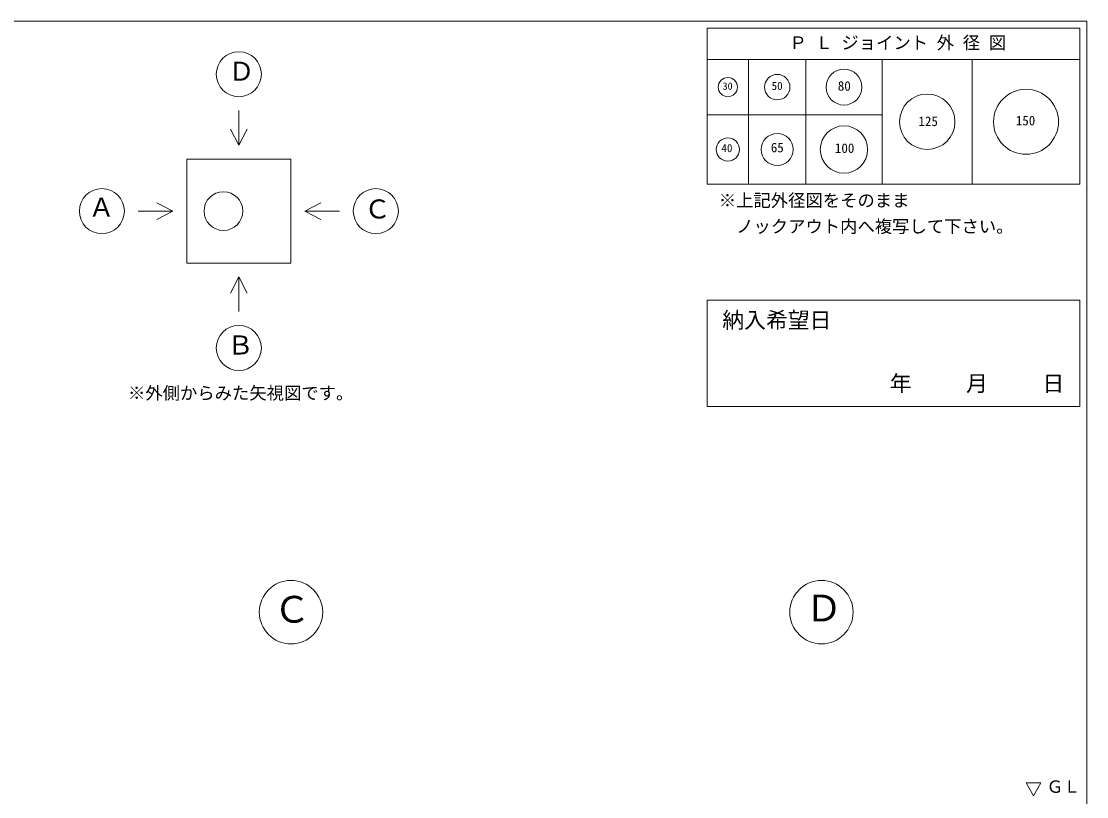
# Model space of a CAD drawing. Units: millimetres, scale not verified. Extents: x -6420 to 6420, y -3059 to 3059.
# Drawn here: x 2323 to 6420, y 75 to 3059 of the extents above; entities that cross this region are included whole.
import ezdxf
from ezdxf.enums import TextEntityAlignment as Align

# ---------------------------------------------------------------- set-up
doc = ezdxf.new("R2010")
doc.units = ezdxf.units.MM
doc.header["$LTSCALE"] = 20
for name, color, linetype, lineweight in [('0-2_waku', 7, 'Continuous', 18), ('0-3_gaikei', 7, 'Continuous', 18), ('0-5_sunpou', 7, 'Continuous', 5), ('0-D_文字１', 7, 'Continuous', 18)]:
    doc.layers.add(name, color=color, linetype=linetype, lineweight=lineweight)
doc.styles.add('ＭＳ ゴシック', font='')
doc.styles.get('ＭＳ ゴシック').set_extended_font_data('MS Gothic')

msp = doc.modelspace()

# ---------------------------------------------------------------- linework, layer by layer
at = {"layer": '0-2_waku'}
for p, q in [((4960, 3032.54), (4960, 2432.54)), ((4960, 3032.54), (6393.33, 3032.54)), ((4960, 3032.54), (6393.33, 3032.54)), ((4960, 3032.54), (6393.33, 3032.54)), ((4960, 3032.54), (4960, 2432.54)), ((4960, 3032.54), (6393.33, 3032.54)), ((4960, 3032.54), (6393.33, 3032.54)), ((4960, 3032.54), (6393.33, 3032.54)), ((6393.33, 3032.54), (6393.33, 2432.54)), ((6393.33, 3032.54), (6393.33, 2432.54)), ((6420, 3059.2), (6420, -2640.8)), ((6420, 3059.2), (6420, -2640.8)), ((4960, 2912.54), (6393.33, 2912.54)), ((5120, 2912.54), (5120, 2432.54)), ((5340, 2912.54), (5340, 2432.54)), ((5633.33, 2912.54), (5633.33, 2432.54)), ((5980, 2912.54), (5980, 2432.54)), ((4960, 2699.2), (5633.33, 2699.2)), ((6420, 2702.95), (6420, -2640.8)), ((4960, 2432.54), (6393.33, 2432.54)), ((4960, 2432.54), (6393.33, 2432.54))]:
    msp.add_line(p, q, dxfattribs=at)
msp.add_lwpolyline([(-1740, 3059.2), (6420, 3059.2), (6420, -2640.8)], dxfattribs=at)
at = {"layer": '0-3_gaikei'}
for p, q in [((3159.48, 2715.5), (3159.48, 2582.17)), ((3159.48, 2582.17), (3127.31, 2644)), ((3159.48, 2582.17), (3191.65, 2644)), ((2959.48, 2528.83), (3359.48, 2528.83)), ((2959.48, 2528.83), (2959.48, 2128.83)), ((3359.48, 2528.83), (3359.48, 2128.83)), ((2906.15, 2328.83), (2844.31, 2361)), ((3412.81, 2328.83), (3474.65, 2361)), ((2772.81, 2328.83), (2906.15, 2328.83)), ((2906.15, 2328.83), (2844.31, 2296.66)), ((2959.48, 2128.83), (3359.48, 2128.83)), ((3159.48, 2075.5), (3127.31, 2013.66)), ((3159.48, 2075.5), (3191.65, 2013.66)), ((3159.48, 1942.17), (3159.48, 2075.5))]:
    msp.add_line(p, q, dxfattribs=at)
msp.add_lwpolyline([(3546.15, 2328.83), (3412.81, 2328.83), (3474.65, 2296.66)], dxfattribs=at)
for centre, radius in [((3159.48, 2855.5), 86.67), ((2632.81, 2328.83), 86.67), ((3100.16, 2328.83), 74.67), ((3686.15, 2328.83), 86.67), ((3159.48, 1802.17), 86.67), ((3360, 785.54), 121.88), ((5400, 785.54), 121.88)]:
    msp.add_circle(centre, radius, dxfattribs=at)
at = {"layer": '0-5_sunpou', "lineweight": 18}
msp.add_lwpolyline([(4960, 1985.48), (4960, 1576.54), (6393.33, 1576.54), (6393.33, 1985.48)], close=True, dxfattribs=at)
for centre, radius in [((5486.67, 2805.87), 69), ((5040, 2805.87), 37), ((5230, 2805.87), 49), ((6186.67, 2672.54), 125), ((5806.67, 2672.54), 106.5), ((5230, 2565.87), 61.5), ((5486.67, 2565.87), 91), ((5040, 2565.87), 44.5)]:
    msp.add_circle(centre, radius, dxfattribs=at)
at = {"layer": '0-D_文字１'}
for p, q in [((6215.74, 78.41), (6187.31, 129)), ((6187.31, 129), (6244.18, 129)), ((6215.74, 78.41), (6244.18, 129))]:
    msp.add_line(p, q, dxfattribs=at)

# ---------------------------------------------------------------- texts
at = {"layer": '0-5_sunpou', "style": 'ＭＳ ゴシック'}
for s, height, p in [('80', 36.66, (5462.85, 2781.19)), ('30', 28.04, (5019.95, 2787.34)), ('50', 31.16, (5208.41, 2785.53)), ('125', 36.66, (5772.95, 2645.12)), ('150', 36.66, (6147.48, 2647.77)), ('40', 31.16, (5015.28, 2546.28)), ('65', 36.66, (5205.22, 2544.15)), ('100', 36.66, (5451.72, 2541.69)), ('納入希望日', 61.58, (5018.49, 1860.25))]:
    msp.add_text(s, height=height, dxfattribs=at).set_placement(p, align=Align.BOTTOM_LEFT)
at = {"layer": '0-D_文字１', "style": 'ＭＳ ゴシック'}
for s, height, p in [('Ｐ Ｌ ジョイント 外 径 図', 48.88, (5276.83, 2937.63)), ('Ｄ', 73.31, (3119.33, 2808.35)), ('Ａ', 73.31, (2581.08, 2284.99)), ('※上記外径図をそのまま', 48.88, (5005.06, 2330.94)), ('Ｃ', 73.31, (3642.35, 2278.38)), ('\u3000ノックアウト内へ複写して下さい。', 48.88, (5005.06, 2230.94)), ('Ｂ', 73.31, (3115.68, 1755.02)), ('\u3000\u3000\u3000年     月     日', 61.58, (5410.53, 1616.54)), ('※外側からみた矢視図です。', 48.88, (2733.09, 1589.67)), ('Ｃ', 103.1, (3293.1, 714.14)), ('Ｄ', 103.1, (5338.9, 718.78)), ('ＧＬ', 47.65, (6265.45, 76.18))]:
    msp.add_text(s, height=height, dxfattribs=at).set_placement(p, align=Align.BOTTOM_LEFT)

doc.saveas('drawing.dxf')
